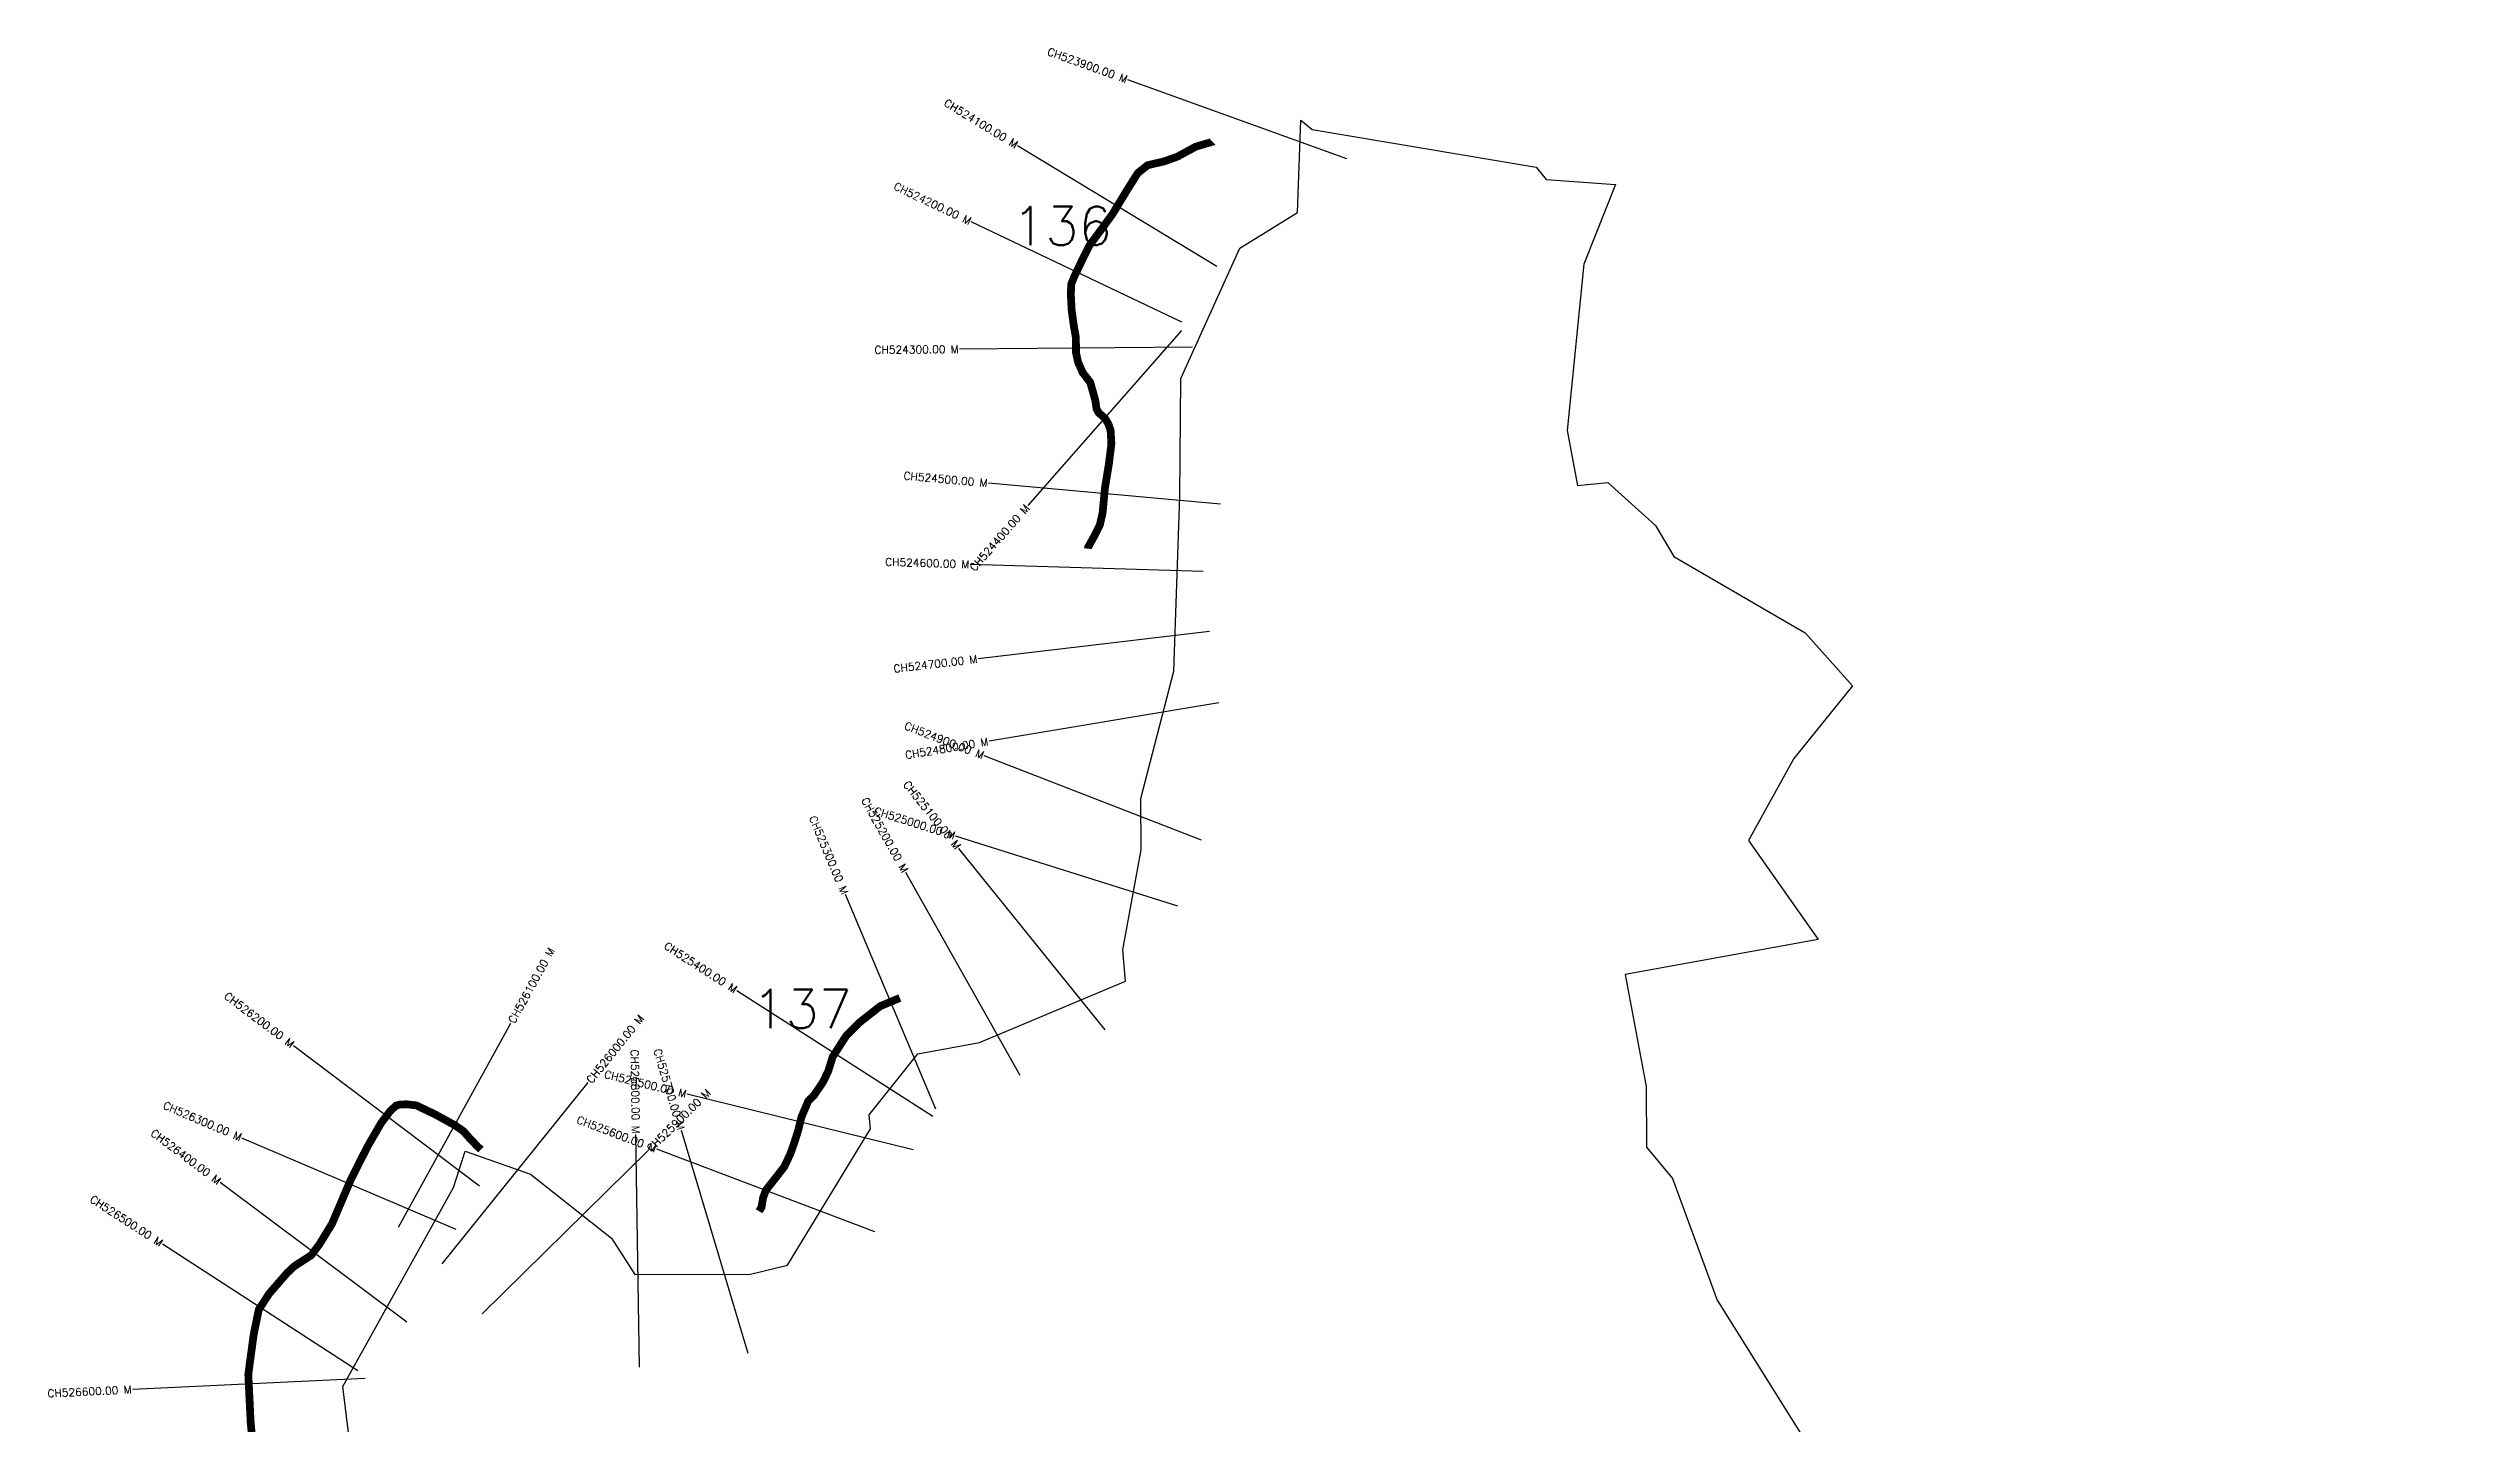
# Model space of a CAD drawing. Header units: metres. Extents: x 316827 to 319946, y 1873074 to 1876565.
# Drawn here: x 316827 to 319946, y 1874793 to 1876565 of the extents above; entities that cross this region are included whole.
import ezdxf
from ezdxf.enums import TextEntityAlignment as Align

# ---------------------------------------------------------------- set-up
doc = ezdxf.new("R2010")
doc.units = ezdxf.units.M
for name, color, linetype in [('CS', 134, 'Continuous'), ('CSMark', 6, 'Continuous'), ('UNPROTECTED', 10, 'Continuous'), ('village', 3, 'Continuous')]:
    doc.layers.add(name, color=color, linetype=linetype)
doc.styles.get("Standard").update_dxf_attribs({"font": 'simplex.shx'})

msp = doc.modelspace()

# ---------------------------------------------------------------- linework, layer by layer
at = {"color": 6, "flags": 128}
msp.add_lwpolyline([(318896, 1875950.1), (318919.5, 1875910.4)], dxfattribs=at)
at = {"layer": 'CS'}
for p, q in [((318498.7, 1876422.6), (318216.5, 1876524.2)), ((318331.2, 1876283.6), (318074.7, 1876439.2)), ((318285.9, 1876212.3), (318015, 1876341.2)), ((318285.6, 1876201.4), (318087.8, 1875975.9)), ((318299.8, 1876179.8), (317999.8, 1876177.3)), ((318335.8, 1875977.8), (318037, 1876004.7)), ((318313.4, 1875891.1), (318013.6, 1875900.1)), ((318321.6, 1875813.7), (318023.7, 1875778.4)), ((318333.8, 1875721.7), (318037.9, 1875672.3)), ((318311.4, 1875544.8), (318031.8, 1875653.4)), ((318281, 1875459.8), (317994.9, 1875550.1)), ((318187.6, 1875300.6), (317999.2, 1875534.1)), ((318078, 1875241.8), (317930.9, 1875503.3)), ((317969.4, 1875198.3), (317853, 1875474.8)), ((317965.4, 1875188.7), (317713.1, 1875350.9)), ((317277.7, 1875046.3), (317422.2, 1875309.2)), ((317382, 1875099.3), (317142.5, 1875280)), ((317333.8, 1874999.2), (317522, 1875232.8)), ((317940.4, 1875145.7), (317649.2, 1875217.5)), ((317587.8, 1874865.9), (317583.3, 1875165.8)), ((317727.7, 1874883.5), (317641.9, 1875171)), ((317352, 1875043.3), (317076.1, 1875161.1)), ((317385.2, 1874934.8), (317599.1, 1875145.1)), ((317890.8, 1875040.3), (317610.2, 1875146.6)), ((317288.2, 1874923.9), (317048.1, 1875103.8)), ((317225.4, 1874861.1), (316973.7, 1875024.4)), ((317234.8, 1874851.5), (316935.1, 1874837.2))]:
    msp.add_line(p, q, dxfattribs=at)
at = {"layer": 'UNPROTECTED', "const_width": 10, "flags": 128}
for points in [[(318325.6, 1876444.6), (318325.5, 1876444.5), (318304.1, 1876438.2), (318280.5, 1876425.4), (318263.3, 1876419.2), (318242.1, 1876414.3), (318229.4, 1876404.2), (318215.6, 1876382.3), (318196.8, 1876351.2), (318167.2, 1876310.9), (318159, 1876294.7), (318147.7, 1876271), (318143.7, 1876261.1), (318143.2, 1876248.2), (318144.2, 1876227.8), (318147.2, 1876206.3), (318149.7, 1876192.3), (318149.9, 1876172.5), (318152.5, 1876160.6), (318158.5, 1876147), (318168.1, 1876134.7), (318171.6, 1876122.5), (318174.9, 1876110.4), (318176.2, 1876100.8), (318179, 1876095.4), (318187.1, 1876088.3), (318191.4, 1876081.3), (318194.4, 1876072.7), (318195.4, 1876055.5), (318192.1, 1876029), (318187, 1875997.8), (318185.5, 1875981.3), (318184, 1875965.9), (318180.5, 1875950.7), (318172.4, 1875934.7), (318165.4, 1875922.1), (318165.2, 1875920.3)], [(317923.1, 1875341.5), (317897.9, 1875331), (317871.3, 1875310.1), (317854, 1875292.8), (317836.6, 1875265.7), (317830.8, 1875247.1), (317824.2, 1875233.3), (317812.7, 1875216.4), (317805, 1875208.4), (317796.3, 1875187.8), (317792.4, 1875171.7), (317788.1, 1875157.8), (317782, 1875140.4), (317774.2, 1875124), (317764.8, 1875111.9), (317758.1, 1875103.4), (317750.7, 1875094), (317747, 1875084.2), (317745, 1875071.9), (317741.8, 1875066.8)], [(317383.6, 1875146.2), (317376.9, 1875152.8), (317368.9, 1875161.2), (317361.3, 1875169.9), (317350, 1875177.7), (317324.5, 1875191.7), (317300.7, 1875203.1), (317287.7, 1875204.6), (317279.2, 1875204.1), (317274.4, 1875202.8), (317266.8, 1875195.6), (317255.3, 1875180.4), (317237.6, 1875149.8), (317216.4, 1875107.8), (317192, 1875050.6), (317175.8, 1875024.1), (317165.3, 1875010.1), (317157.9, 1875005.3), (317143.8, 1874996.2), (317134.4, 1874987.4), (317111.1, 1874960.6), (317097.8, 1874940.1), (317091.2, 1874908), (317084.3, 1874856.6), (317087.3, 1874794.8), (317093.2, 1874734.8)]]:
    msp.add_lwpolyline(points, dxfattribs=at)
at = {"layer": 'village', "color": 6}
for points in [[(317226, 1874677.2, 0), (317205.8, 1874841.2, 0), (317348.3, 1875097.5, 0), (317363.4, 1875144.1, 0), (317447.6, 1875114.4, 0), (317552, 1875032.2, 0), (317581.9, 1874985.4, 0), (317730.7, 1874985.6, 0), (317778.5, 1874997.4, 0), (317885.4, 1875172.9, 0), (317883.7, 1875190.9, 0), (317946.1, 1875269.6, 0), (318025.7, 1875284.3, 0), (318213.4, 1875363.3, 0), (318210.2, 1875403.6, 0), (318233.9, 1875532.2, 0), (318233.4, 1875598.7, 0), (318275.6, 1875762.6, 0), (318283.7, 1875987.7, 0), (318284.7, 1876139.7, 0), (318360.8, 1876307.6, 0), (318435.2, 1876353.2, 0), (318439.1, 1876472.5, 0), (318453.9, 1876460.5, 0), (318742.4, 1876411.6, 0), (318755.2, 1876396.1, 0), (318844.4, 1876389.5, 0), (318803.7, 1876286.8, 0), (318782.1, 1876072.7, 0), (318795.3, 1876001.5, 0), (318834.6, 1876005.4, 0), (318896, 1875950.1, 0)], [(318919.5, 1875910.4, 0), (319088.4, 1875812.1, 0), (319149.4, 1875743.7, 0), (319074, 1875650.2, 0), (319015.7, 1875544.3, 0), (319105.1, 1875416.7, 0), (318856.9, 1875371.7, 0), (318883.9, 1875227.3, 0), (318884.1, 1875149.3, 0), (318917.6, 1875109.1, 0), (318975.3, 1874952.3, 0), (319099.9, 1874753.4, 0), (319183.7, 1874563.9, 0), (319275.5, 1874345, 0), (319349.2, 1874181.6, 0), (319454.4, 1873930.2, 0), (319446.9, 1873830.9, 0), (319475.5, 1873767.2, 0), (319510.2, 1873739.1, 0), (319588.1, 1873640.1, 0), (319619.2, 1873580.8, 0), (319815.7, 1873321.8, 0), (319946.4, 1873132.2, 0)]]:
    msp.add_polyline3d(points, dxfattribs=at)

# ---------------------------------------------------------------- texts
at = {"char_height": 50, "attachment_point": 1}
for s, insert in [('136', (318067.5, 1876361.1)), ('137', (317733, 1875352.6))]:
    msp.add_mtext_dynamic_manual_height_columns(s, width=70.183, gutter_width=1, heights=[0], dxfattribs=dict(at, insert=insert))
at = {"layer": 'CSMark'}
for s, rotation, p in [('CH523900.00 M', 340.1858, (318215.6, 1876524.6)), ('CH524100.00 M', 328.7499, (318073.9, 1876439.8)), ('CH524200.00 M', 334.5513, (318014.1, 1876341.6)), ('CH524300.00 M', 0.4785, (317998.8, 1876177.3)), ('CH524500.00 M', 354.854, (318036, 1876004.8)), ('CH524400.00 M', 48.7506, (318087.2, 1875975.1)), ('CH524600.00 M', 358.2819, (318012.6, 1875900.1)), ('CH524700.00 M', 6.7436, (318022.7, 1875778.3)), ('CH524900.00 M', 338.7852, (318030.8, 1875653.7)), ('CH524800.00 M', 9.4877, (318036.9, 1875672.1)), ('CH525100.00 M', 308.8966, (317998.6, 1875534.9)), ('CH525300.00 M', 292.835, (317852.6, 1875475.7)), ('CH525200.00 M', 299.3469, (317930.4, 1875504.2)), ('CH525000.00 M', 342.4824, (317994, 1875550.4)), ('CH525400.00 M', 327.2628, (317712.3, 1875351.5)), ('CH526200.00 M', 322.9636, (317141.7, 1875280.6)), ('CH525800.00 M', 270.8615, (317583.3, 1875166.8)), ('CH525700.00 M', 286.6131, (317641.6, 1875171.9)), ('CH525500.00 M', 346.1488, (317648.2, 1875217.7)), ('CH526300.00 M', 336.8837, (317075.2, 1875161.5)), ('CH526400.00 M', 323.1519, (317047.3, 1875104.4)), ('CH525600.00 M', 339.2557, (317609.3, 1875146.9)), ('CH526500.00 M', 327.0173, (316972.9, 1875024.9)), ('CH526600.00 M', 2.7275, (316934.1, 1874837.2))]:
    msp.add_text(s, height=10, rotation=rotation, dxfattribs=at).set_placement(p, align=Align.MIDDLE_RIGHT)
for s, rotation, p in [('CH526100.00 M', 61.2076, (317422.7, 1875310.1)), ('CH526000.00 M', 51.1389, (317522.6, 1875233.5)), ('CH525900.00 M', 44.5167, (317599.8, 1875145.8))]:
    msp.add_text(s, height=10, rotation=rotation, dxfattribs=at).set_placement(p, align=Align.MIDDLE_LEFT)

doc.saveas('drawing.dxf')
